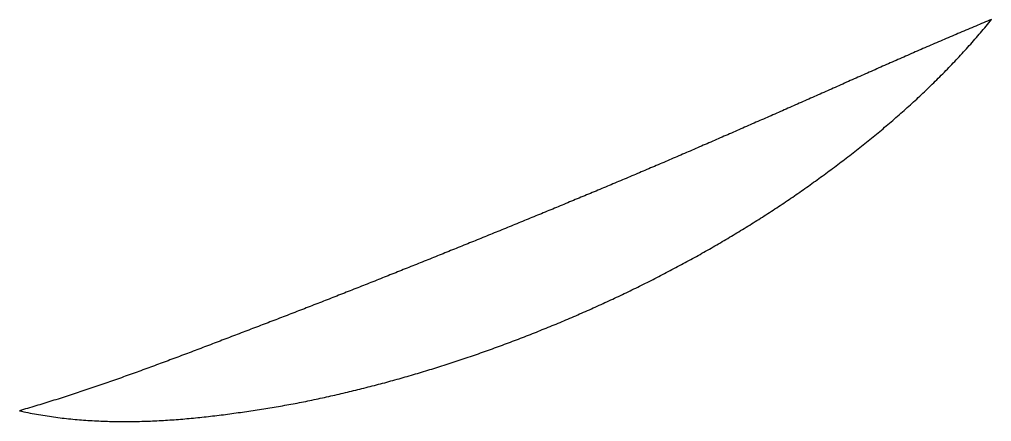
# Model space of a CAD drawing. Extents: x 5 to 105, y 2 to 136.
# Drawn here: x 63.027 to 66.737, y 41.637 to 43.173 of the extents above; entities that cross this region are included whole.
import ezdxf

# ---------------------------------------------------------------- set-up
doc = ezdxf.new("R2010")
doc.units = 0
doc.layers.get('0').update_dxf_attribs({"linetype": 'CONTINUOUS'})

msp = doc.modelspace()

# ---------------------------------------------------------------- linework, layer by layer
at = {"color": 7}
msp.add_lwpolyline([(64.8964, 42.3807), (64.8964, 42.3807)], close=True, dxfattribs=at)
for points in [[(66.7371, 43.1726, 0), (66.7295, 43.1694, 0), (66.7219, 43.1663, 0), (66.7143, 43.1631, 0), (66.7068, 43.16, 0), (66.6992, 43.1568, 0), (66.6917, 43.1537, 0), (66.6841, 43.1505, 0), (66.6766, 43.1473, 0), (66.669, 43.1442, 0), (66.6615, 43.141, 0), (66.654, 43.1378, 0), (66.6465, 43.1346, 0), (66.639, 43.1315, 0), (66.6315, 43.1283, 0), (66.624, 43.1251, 0), (66.6165, 43.1219, 0), (66.609, 43.1187, 0), (66.6016, 43.1156, 0), (66.5941, 43.1124, 0), (66.5866, 43.1092, 0), (66.5792, 43.106, 0), (66.5717, 43.1028, 0), (66.5643, 43.0996, 0), (66.5568, 43.0964, 0), (66.5494, 43.0932, 0), (66.542, 43.09, 0), (66.5346, 43.0868, 0), (66.5271, 43.0836, 0), (66.5197, 43.0804, 0), (66.5123, 43.0772, 0), (66.5049, 43.074, 0), (66.4975, 43.0708, 0), (66.4902, 43.0676, 0), (66.4828, 43.0644, 0), (66.4754, 43.0612, 0), (66.468, 43.058, 0), (66.4607, 43.0548, 0), (66.4533, 43.0515, 0), (66.4459, 43.0483, 0), (66.4386, 43.0451, 0), (66.4312, 43.0419, 0), (66.4239, 43.0387, 0), (66.4165, 43.0355, 0), (66.4092, 43.0323, 0), (66.4019, 43.029, 0), (66.3946, 43.0258, 0), (66.3872, 43.0226, 0), (66.3799, 43.0194, 0), (66.3726, 43.0162, 0), (66.3653, 43.0129, 0), (66.358, 43.0097, 0), (66.3507, 43.0065, 0), (66.3434, 43.0033, 0), (66.3361, 43.0001, 0), (66.3288, 42.9968, 0), (66.3215, 42.9936, 0), (66.3142, 42.9904, 0), (66.3069, 42.9872, 0), (66.2997, 42.984, 0), (66.2924, 42.9807, 0), (66.2851, 42.9775, 0), (66.2778, 42.9743, 0), (66.2706, 42.9711, 0), (66.2633, 42.9679, 0), (66.2561, 42.9646, 0), (66.2488, 42.9614, 0), (66.2416, 42.9582, 0), (66.2343, 42.955, 0), (66.2271, 42.9518, 0), (66.2198, 42.9485, 0), (66.2126, 42.9453, 0), (66.2053, 42.9421, 0), (66.1981, 42.9389, 0), (66.1909, 42.9357, 0), (66.1836, 42.9325, 0), (66.1764, 42.9292, 0), (66.1692, 42.926, 0), (66.1619, 42.9228, 0), (66.1547, 42.9196, 0), (66.1475, 42.9164, 0), (66.1403, 42.9132, 0), (66.1331, 42.91, 0), (66.1258, 42.9068, 0), (66.1186, 42.9036, 0), (66.1114, 42.9004, 0), (66.1042, 42.8972, 0), (66.097, 42.894, 0), (66.0898, 42.8908, 0), (66.0826, 42.8876, 0), (66.0754, 42.8844, 0), (66.0682, 42.8812, 0), (66.061, 42.878, 0), (66.0537, 42.8748, 0), (66.0465, 42.8716, 0), (66.0393, 42.8684, 0), (66.0321, 42.8652, 0), (66.0249, 42.862, 0), (66.0177, 42.8588, 0), (66.0105, 42.8557, 0), (66.0033, 42.8525, 0), (65.9962, 42.8493, 0), (65.989, 42.8461, 0), (65.9818, 42.8429, 0), (65.9746, 42.8398, 0), (65.9674, 42.8366, 0), (65.9602, 42.8334, 0), (65.953, 42.8303, 0), (65.9458, 42.8271, 0), (65.9386, 42.8239, 0), (65.9314, 42.8208, 0), (65.9242, 42.8176, 0), (65.917, 42.8145, 0), (65.9098, 42.8113, 0), (65.9026, 42.8082, 0), (65.8954, 42.805, 0), (65.8882, 42.8019, 0), (65.881, 42.7987, 0), (65.8738, 42.7956, 0), (65.8666, 42.7924, 0), (65.8594, 42.7893, 0), (65.8522, 42.7862, 0), (65.845, 42.7831, 0), (65.8378, 42.7799, 0), (65.8306, 42.7768, 0), (65.8234, 42.7737, 0), (65.8162, 42.7706, 0), (65.809, 42.7675, 0)], [(65.9646, 42.4852, 0), (65.9713, 42.4899, 0), (65.9781, 42.4945, 0), (65.9848, 42.4991, 0), (65.9915, 42.5038, 0), (65.9982, 42.5084, 0), (66.0048, 42.5131, 0), (66.0115, 42.5178, 0), (66.0182, 42.5224, 0), (66.0249, 42.5271, 0), (66.0315, 42.5318, 0), (66.0382, 42.5366, 0), (66.0448, 42.5413, 0), (66.0515, 42.546, 0), (66.0581, 42.5508, 0), (66.0647, 42.5555, 0), (66.0713, 42.5603, 0), (66.078, 42.5651, 0), (66.0846, 42.5699, 0), (66.0912, 42.5747, 0), (66.0977, 42.5795, 0), (66.1043, 42.5843, 0), (66.1109, 42.5892, 0), (66.1175, 42.594, 0), (66.124, 42.5989, 0), (66.1306, 42.6037, 0), (66.1371, 42.6086, 0), (66.1436, 42.6135, 0), (66.1502, 42.6184, 0), (66.1567, 42.6233, 0), (66.1632, 42.6283, 0), (66.1697, 42.6332, 0), (66.1762, 42.6382, 0), (66.1827, 42.6431, 0), (66.1891, 42.6481, 0), (66.1956, 42.6531, 0), (66.202, 42.6581, 0), (66.2085, 42.6631, 0), (66.2149, 42.6681, 0), (66.2214, 42.6732, 0), (66.2278, 42.6782, 0), (66.2342, 42.6833, 0), (66.2406, 42.6883, 0), (66.247, 42.6934, 0), (66.2533, 42.6985, 0), (66.2597, 42.7036, 0), (66.266, 42.7088, 0), (66.2724, 42.7139, 0), (66.2787, 42.7191, 0), (66.285, 42.7242, 0), (66.2914, 42.7294, 0), (66.2977, 42.7346, 0), (66.3039, 42.7398, 0), (66.3102, 42.745, 0), (66.3165, 42.7502, 0), (66.3228, 42.7555, 0), (66.329, 42.7607, 0), (66.3352, 42.766, 0), (66.3415, 42.7713, 0), (66.3477, 42.7766, 0), (66.3539, 42.7819, 0), (66.3601, 42.7872, 0), (66.3662, 42.7926, 0), (66.3724, 42.7979, 0), (66.3785, 42.8033, 0), (66.3847, 42.8087, 0), (66.3908, 42.8141, 0), (66.3969, 42.8195, 0), (66.403, 42.8249, 0), (66.4091, 42.8303, 0), (66.4152, 42.8358, 0), (66.4213, 42.8413, 0), (66.4273, 42.8467, 0), (66.4333, 42.8522, 0), (66.4394, 42.8577, 0), (66.4454, 42.8633, 0), (66.4514, 42.8688, 0), (66.4574, 42.8744, 0), (66.4633, 42.8799, 0), (66.4693, 42.8855, 0), (66.4752, 42.8911, 0), (66.4812, 42.8967, 0), (66.4871, 42.9024, 0), (66.493, 42.908, 0), (66.4989, 42.9137, 0), (66.5047, 42.9193, 0), (66.5106, 42.925, 0), (66.5164, 42.9307, 0), (66.5223, 42.9365, 0), (66.5281, 42.9422, 0), (66.5339, 42.948, 0), (66.5397, 42.9537, 0), (66.5454, 42.9595, 0), (66.5512, 42.9653, 0), (66.5569, 42.9711, 0), (66.5626, 42.977, 0), (66.5684, 42.9828, 0), (66.574, 42.9887, 0), (66.5797, 42.9946, 0), (66.5854, 43.0005, 0), (66.591, 43.0064, 0), (66.5967, 43.0123, 0), (66.6023, 43.0183, 0), (66.6079, 43.0242, 0), (66.6134, 43.0302, 0), (66.619, 43.0362, 0), (66.6246, 43.0422, 0), (66.6301, 43.0483, 0), (66.6356, 43.0543, 0), (66.6411, 43.0604, 0), (66.6466, 43.0665, 0), (66.652, 43.0726, 0), (66.6575, 43.0787, 0), (66.6629, 43.0848, 0), (66.6683, 43.091, 0), (66.6737, 43.0972, 0), (66.6791, 43.1033, 0), (66.6845, 43.1095, 0), (66.6898, 43.1158, 0), (66.6951, 43.122, 0), (66.7004, 43.1283, 0), (66.7057, 43.1345, 0), (66.711, 43.1408, 0), (66.7163, 43.1472, 0), (66.7215, 43.1535, 0), (66.7267, 43.1598, 0), (66.7319, 43.1662, 0), (66.7371, 43.1726, 0)], [(65.809, 42.7675, 0), (65.8018, 42.7643, 0), (65.7946, 42.7611, 0), (65.7875, 42.7579, 0), (65.7803, 42.7548, 0), (65.7731, 42.7516, 0), (65.766, 42.7484, 0), (65.7588, 42.7453, 0), (65.7516, 42.7421, 0), (65.7445, 42.7389, 0), (65.7373, 42.7358, 0), (65.7301, 42.7326, 0), (65.723, 42.7295, 0), (65.7158, 42.7263, 0), (65.7086, 42.7232, 0), (65.7015, 42.7201, 0), (65.6943, 42.7169, 0), (65.6871, 42.7138, 0), (65.6799, 42.7106, 0), (65.6728, 42.7075, 0), (65.6656, 42.7044, 0), (65.6584, 42.7013, 0), (65.6513, 42.6981, 0), (65.6441, 42.695, 0), (65.6369, 42.6919, 0), (65.6297, 42.6888, 0), (65.6226, 42.6857, 0), (65.6154, 42.6825, 0), (65.6082, 42.6794, 0), (65.601, 42.6763, 0), (65.5939, 42.6732, 0), (65.5867, 42.6701, 0), (65.5795, 42.667, 0), (65.5723, 42.6639, 0), (65.5652, 42.6608, 0), (65.558, 42.6577, 0), (65.5508, 42.6546, 0), (65.5436, 42.6515, 0), (65.5365, 42.6484, 0), (65.5293, 42.6454, 0), (65.5221, 42.6423, 0), (65.5149, 42.6392, 0), (65.5078, 42.6361, 0), (65.5006, 42.633, 0), (65.4934, 42.63, 0), (65.4862, 42.6269, 0), (65.479, 42.6238, 0), (65.4719, 42.6207, 0), (65.4647, 42.6177, 0), (65.4575, 42.6146, 0), (65.4503, 42.6115, 0), (65.4431, 42.6085, 0), (65.436, 42.6054, 0), (65.4288, 42.6024, 0), (65.4216, 42.5993, 0), (65.4144, 42.5963, 0), (65.4072, 42.5932, 0), (65.4, 42.5902, 0), (65.3929, 42.5871, 0), (65.3857, 42.5841, 0), (65.3785, 42.581, 0), (65.3713, 42.578, 0), (65.3641, 42.5749, 0), (65.3569, 42.5719, 0), (65.3498, 42.5689, 0), (65.3426, 42.5658, 0), (65.3354, 42.5628, 0), (65.3282, 42.5598, 0), (65.321, 42.5567, 0), (65.3138, 42.5537, 0), (65.3066, 42.5507, 0), (65.2994, 42.5477, 0), (65.2923, 42.5446, 0), (65.2851, 42.5416, 0), (65.2779, 42.5386, 0), (65.2707, 42.5356, 0), (65.2635, 42.5326, 0), (65.2563, 42.5295, 0), (65.2491, 42.5265, 0), (65.2419, 42.5235, 0), (65.2347, 42.5205, 0), (65.2275, 42.5175, 0), (65.2204, 42.5145, 0), (65.2132, 42.5115, 0), (65.206, 42.5085, 0), (65.1988, 42.5055, 0), (65.1916, 42.5025, 0), (65.1844, 42.4995, 0), (65.1772, 42.4965, 0), (65.17, 42.4935, 0), (65.1628, 42.4905, 0), (65.1556, 42.4875, 0), (65.1484, 42.4845, 0), (65.1412, 42.4815, 0), (65.134, 42.4786, 0), (65.1268, 42.4756, 0), (65.1196, 42.4726, 0), (65.1124, 42.4696, 0), (65.1052, 42.4666, 0), (65.098, 42.4636, 0), (65.0908, 42.4607, 0), (65.0836, 42.4577, 0), (65.0764, 42.4547, 0), (65.0693, 42.4517, 0), (65.0621, 42.4488, 0), (65.0549, 42.4458, 0), (65.0477, 42.4428, 0), (65.0405, 42.4399, 0), (65.0333, 42.4369, 0), (65.0261, 42.4339, 0), (65.0189, 42.4309, 0), (65.0116, 42.428, 0), (65.0044, 42.425, 0), (64.9972, 42.4221, 0), (64.99, 42.4191, 0), (64.9828, 42.4161, 0), (64.9756, 42.4132, 0), (64.9684, 42.4102, 0), (64.9612, 42.4073, 0), (64.954, 42.4043, 0), (64.9468, 42.4014, 0), (64.9396, 42.3984, 0), (64.9324, 42.3954, 0), (64.9252, 42.3925, 0), (64.918, 42.3895, 0), (64.9108, 42.3866, 0), (64.9036, 42.3837, 0), (64.8964, 42.3807, 0)], [(65.0527, 42.0004, 0), (65.0602, 42.0035, 0), (65.0677, 42.0066, 0), (65.0752, 42.0097, 0), (65.0827, 42.0128, 0), (65.0903, 42.016, 0), (65.0978, 42.0191, 0), (65.1053, 42.0223, 0), (65.1128, 42.0255, 0), (65.1202, 42.0287, 0), (65.1277, 42.0319, 0), (65.1352, 42.0351, 0), (65.1427, 42.0383, 0), (65.1502, 42.0415, 0), (65.1576, 42.0447, 0), (65.1651, 42.048, 0), (65.1725, 42.0513, 0), (65.18, 42.0545, 0), (65.1875, 42.0578, 0), (65.1949, 42.0611, 0), (65.2023, 42.0644, 0), (65.2098, 42.0677, 0), (65.2172, 42.0711, 0), (65.2246, 42.0744, 0), (65.232, 42.0777, 0), (65.2395, 42.0811, 0), (65.2469, 42.0845, 0), (65.2543, 42.0879, 0), (65.2617, 42.0913, 0), (65.2691, 42.0947, 0), (65.2765, 42.0981, 0), (65.2838, 42.1015, 0), (65.2912, 42.1049, 0), (65.2986, 42.1084, 0), (65.306, 42.1119, 0), (65.3133, 42.1153, 0), (65.3207, 42.1188, 0), (65.328, 42.1223, 0), (65.3354, 42.1258, 0), (65.3427, 42.1293, 0), (65.3501, 42.1329, 0), (65.3574, 42.1364, 0), (65.3647, 42.14, 0), (65.372, 42.1435, 0), (65.3794, 42.1471, 0), (65.3867, 42.1507, 0), (65.394, 42.1543, 0), (65.4013, 42.1579, 0), (65.4086, 42.1615, 0), (65.4159, 42.1652, 0), (65.4231, 42.1688, 0), (65.4304, 42.1725, 0), (65.4377, 42.1761, 0), (65.445, 42.1798, 0), (65.4522, 42.1835, 0), (65.4595, 42.1872, 0), (65.4667, 42.1909, 0), (65.474, 42.1946, 0), (65.4812, 42.1984, 0), (65.4884, 42.2021, 0), (65.4956, 42.2059, 0), (65.5029, 42.2097, 0), (65.5101, 42.2135, 0), (65.5173, 42.2173, 0), (65.5245, 42.2211, 0), (65.5317, 42.2249, 0), (65.5389, 42.2287, 0), (65.546, 42.2326, 0), (65.5532, 42.2364, 0), (65.5604, 42.2403, 0), (65.5675, 42.2442, 0), (65.5747, 42.248, 0), (65.5819, 42.2519, 0), (65.589, 42.2559, 0), (65.5961, 42.2598, 0), (65.6033, 42.2637, 0), (65.6104, 42.2677, 0), (65.6175, 42.2716, 0), (65.6246, 42.2756, 0), (65.6317, 42.2796, 0), (65.6388, 42.2836, 0), (65.6459, 42.2876, 0), (65.653, 42.2916, 0), (65.6601, 42.2957, 0), (65.6672, 42.2997, 0), (65.6742, 42.3038, 0), (65.6813, 42.3078, 0), (65.6883, 42.3119, 0), (65.6954, 42.316, 0), (65.7024, 42.3201, 0), (65.7095, 42.3242, 0), (65.7165, 42.3284, 0), (65.7235, 42.3325, 0), (65.7305, 42.3367, 0), (65.7375, 42.3408, 0), (65.7445, 42.345, 0), (65.7515, 42.3492, 0), (65.7585, 42.3534, 0), (65.7655, 42.3576, 0), (65.7724, 42.3618, 0), (65.7794, 42.3661, 0), (65.7864, 42.3703, 0), (65.7933, 42.3746, 0), (65.8002, 42.3789, 0), (65.8072, 42.3832, 0), (65.8141, 42.3875, 0), (65.821, 42.3918, 0), (65.8279, 42.3961, 0), (65.8348, 42.4005, 0), (65.8417, 42.4048, 0), (65.8486, 42.4092, 0), (65.8555, 42.4135, 0), (65.8624, 42.4179, 0), (65.8693, 42.4223, 0), (65.8761, 42.4267, 0), (65.883, 42.4312, 0), (65.8898, 42.4356, 0), (65.8967, 42.4401, 0), (65.9035, 42.4445, 0), (65.9103, 42.449, 0), (65.9171, 42.4535, 0), (65.9239, 42.458, 0), (65.9307, 42.4625, 0), (65.9375, 42.467, 0), (65.9443, 42.4716, 0), (65.9511, 42.4761, 0), (65.9579, 42.4807, 0), (65.9646, 42.4852, 0)], [(64.8964, 42.3807, 0), (64.8892, 42.3778, 0), (64.882, 42.3749, 0), (64.8748, 42.3719, 0), (64.8675, 42.369, 0), (64.8603, 42.366, 0), (64.8531, 42.3631, 0), (64.8459, 42.3602, 0), (64.8387, 42.3572, 0), (64.8315, 42.3543, 0), (64.8243, 42.3513, 0), (64.817, 42.3484, 0), (64.8098, 42.3455, 0), (64.8026, 42.3425, 0), (64.7954, 42.3396, 0), (64.7882, 42.3367, 0), (64.781, 42.3337, 0), (64.7738, 42.3308, 0), (64.7665, 42.3279, 0), (64.7593, 42.3249, 0), (64.7521, 42.322, 0), (64.7449, 42.3191, 0), (64.7377, 42.3162, 0), (64.7304, 42.3132, 0), (64.7232, 42.3103, 0), (64.716, 42.3074, 0), (64.7088, 42.3045, 0), (64.7016, 42.3015, 0), (64.6943, 42.2986, 0), (64.6871, 42.2957, 0), (64.6799, 42.2928, 0), (64.6727, 42.2899, 0), (64.6654, 42.2869, 0), (64.6582, 42.284, 0), (64.651, 42.2811, 0), (64.6438, 42.2782, 0), (64.6365, 42.2753, 0), (64.6293, 42.2724, 0), (64.6221, 42.2695, 0), (64.6149, 42.2665, 0), (64.6076, 42.2636, 0), (64.6004, 42.2607, 0), (64.5932, 42.2578, 0), (64.5859, 42.2549, 0), (64.5787, 42.252, 0), (64.5715, 42.2491, 0), (64.5642, 42.2462, 0), (64.557, 42.2433, 0), (64.5498, 42.2404, 0), (64.5425, 42.2375, 0), (64.5353, 42.2346, 0), (64.5281, 42.2317, 0), (64.5208, 42.2288, 0), (64.5136, 42.2259, 0), (64.5064, 42.223, 0), (64.4991, 42.2201, 0), (64.4919, 42.2172, 0), (64.4846, 42.2143, 0), (64.4774, 42.2114, 0), (64.4702, 42.2085, 0), (64.4629, 42.2056, 0), (64.4557, 42.2027, 0), (64.4484, 42.1998, 0), (64.4412, 42.1969, 0), (64.434, 42.1941, 0), (64.4267, 42.1912, 0), (64.4195, 42.1883, 0), (64.4122, 42.1854, 0), (64.405, 42.1825, 0), (64.3977, 42.1796, 0), (64.3905, 42.1768, 0), (64.3832, 42.1739, 0), (64.376, 42.171, 0), (64.3687, 42.1681, 0), (64.3615, 42.1652, 0), (64.3542, 42.1624, 0), (64.347, 42.1595, 0), (64.3397, 42.1566, 0), (64.3324, 42.1537, 0), (64.3252, 42.1509, 0), (64.3179, 42.148, 0), (64.3107, 42.1451, 0), (64.3034, 42.1423, 0), (64.2961, 42.1394, 0), (64.2889, 42.1365, 0), (64.2816, 42.1337, 0), (64.2744, 42.1308, 0), (64.2671, 42.128, 0), (64.2598, 42.1251, 0), (64.2526, 42.1222, 0), (64.2453, 42.1194, 0), (64.238, 42.1165, 0), (64.2308, 42.1137, 0), (64.2235, 42.1108, 0), (64.2162, 42.108, 0), (64.209, 42.1051, 0), (64.2017, 42.1023, 0), (64.1944, 42.0994, 0), (64.1871, 42.0966, 0), (64.1799, 42.0937, 0), (64.1726, 42.0909, 0), (64.1653, 42.088, 0), (64.158, 42.0852, 0), (64.1508, 42.0824, 0), (64.1435, 42.0795, 0), (64.1362, 42.0767, 0), (64.1289, 42.0739, 0), (64.1216, 42.071, 0), (64.1143, 42.0682, 0), (64.1071, 42.0654, 0), (64.0998, 42.0625, 0), (64.0925, 42.0597, 0), (64.0852, 42.0569, 0), (64.0779, 42.054, 0), (64.0706, 42.0512, 0), (64.0633, 42.0484, 0), (64.056, 42.0456, 0), (64.0487, 42.0428, 0), (64.0414, 42.0399, 0), (64.0341, 42.0371, 0), (64.0268, 42.0343, 0), (64.0195, 42.0315, 0), (64.0122, 42.0287, 0), (64.0049, 42.0259, 0), (63.9976, 42.023, 0), (63.9903, 42.0202, 0), (63.983, 42.0174, 0), (63.9757, 42.0146, 0)], [(63.9757, 42.0146, 0), (63.9684, 42.0118, 0), (63.9611, 42.009, 0), (63.9537, 42.0062, 0), (63.9464, 42.0034, 0), (63.939, 42.0006, 0), (63.9317, 41.9978, 0), (63.9244, 41.995, 0), (63.9171, 41.9922, 0), (63.9097, 41.9894, 0), (63.9024, 41.9866, 0), (63.8951, 41.9838, 0), (63.8877, 41.981, 0), (63.8804, 41.9782, 0), (63.8731, 41.9754, 0), (63.8658, 41.9726, 0), (63.8584, 41.9698, 0), (63.8511, 41.967, 0), (63.8438, 41.9642, 0), (63.8364, 41.9614, 0), (63.8291, 41.9586, 0), (63.8218, 41.9558, 0), (63.8145, 41.953, 0), (63.8071, 41.9502, 0), (63.7998, 41.9474, 0), (63.7925, 41.9446, 0), (63.7852, 41.9418, 0), (63.7778, 41.939, 0), (63.7705, 41.9362, 0), (63.7632, 41.9334, 0), (63.7558, 41.9306, 0), (63.7485, 41.9278, 0), (63.7412, 41.925, 0), (63.7338, 41.9222, 0), (63.7265, 41.9195, 0), (63.7192, 41.9167, 0), (63.7118, 41.9139, 0), (63.7045, 41.9111, 0), (63.6972, 41.9083, 0), (63.6898, 41.9055, 0), (63.6825, 41.9028, 0), (63.6751, 41.9, 0), (63.6678, 41.8972, 0), (63.6604, 41.8944, 0), (63.6531, 41.8917, 0), (63.6457, 41.8889, 0), (63.6384, 41.8861, 0), (63.631, 41.8834, 0), (63.6236, 41.8806, 0), (63.6163, 41.8779, 0), (63.6089, 41.8751, 0), (63.6015, 41.8724, 0), (63.5942, 41.8696, 0), (63.5868, 41.8669, 0), (63.5794, 41.8641, 0), (63.572, 41.8614, 0), (63.5646, 41.8587, 0), (63.5573, 41.8559, 0), (63.5499, 41.8532, 0), (63.5425, 41.8505, 0), (63.5351, 41.8478, 0), (63.5277, 41.845, 0), (63.5203, 41.8423, 0), (63.5129, 41.8396, 0), (63.5054, 41.8369, 0), (63.498, 41.8342, 0), (63.4906, 41.8315, 0), (63.4832, 41.8288, 0), (63.4758, 41.8261, 0), (63.4683, 41.8235, 0), (63.4609, 41.8208, 0), (63.4534, 41.8181, 0), (63.446, 41.8154, 0), (63.4385, 41.8128, 0), (63.4311, 41.8101, 0), (63.4236, 41.8075, 0), (63.4162, 41.8048, 0), (63.4087, 41.8022, 0), (63.4012, 41.7995, 0), (63.3937, 41.7969, 0), (63.3863, 41.7943, 0), (63.3788, 41.7916, 0), (63.3713, 41.789, 0), (63.3638, 41.7864, 0), (63.3563, 41.7838, 0), (63.3487, 41.7812, 0), (63.3412, 41.7786, 0), (63.3337, 41.776, 0), (63.3262, 41.7734, 0), (63.3186, 41.7709, 0), (63.3111, 41.7683, 0), (63.3035, 41.7657, 0), (63.296, 41.7632, 0), (63.2884, 41.7606, 0), (63.2809, 41.7581, 0), (63.2733, 41.7555, 0), (63.2657, 41.753, 0), (63.2581, 41.7505, 0), (63.2505, 41.748, 0), (63.2429, 41.7454, 0), (63.2353, 41.7429, 0), (63.2277, 41.7404, 0), (63.2201, 41.738, 0), (63.2125, 41.7355, 0), (63.2048, 41.733, 0), (63.1972, 41.7305, 0), (63.1895, 41.7281, 0), (63.1819, 41.7256, 0), (63.1742, 41.7232, 0), (63.1665, 41.7207, 0), (63.1588, 41.7183, 0), (63.1511, 41.7159, 0), (63.1435, 41.7135, 0), (63.1357, 41.7111, 0), (63.128, 41.7087, 0), (63.1203, 41.7063, 0), (63.1126, 41.7039, 0), (63.1048, 41.7015, 0), (63.0971, 41.6992, 0), (63.0893, 41.6968, 0), (63.0816, 41.6945, 0), (63.0738, 41.6921, 0), (63.066, 41.6898, 0), (63.0582, 41.6875, 0), (63.0504, 41.6852, 0), (63.0426, 41.6829, 0), (63.0348, 41.6806, 0), (63.027, 41.6783, 0)], [(64.0634, 41.7034, 0), (64.0714, 41.7049, 0), (64.0794, 41.7065, 0), (64.0874, 41.708, 0), (64.0954, 41.7096, 0), (64.1034, 41.7112, 0), (64.1114, 41.7128, 0), (64.1194, 41.7144, 0), (64.1274, 41.7161, 0), (64.1354, 41.7177, 0), (64.1434, 41.7194, 0), (64.1514, 41.721, 0), (64.1594, 41.7227, 0), (64.1674, 41.7244, 0), (64.1753, 41.7261, 0), (64.1833, 41.7279, 0), (64.1913, 41.7296, 0), (64.1992, 41.7314, 0), (64.2072, 41.7331, 0), (64.2152, 41.7349, 0), (64.2231, 41.7367, 0), (64.2311, 41.7385, 0), (64.239, 41.7403, 0), (64.247, 41.7421, 0), (64.2549, 41.744, 0), (64.2628, 41.7458, 0), (64.2708, 41.7477, 0), (64.2787, 41.7496, 0), (64.2866, 41.7515, 0), (64.2946, 41.7534, 0), (64.3025, 41.7553, 0), (64.3104, 41.7573, 0), (64.3183, 41.7592, 0), (64.3262, 41.7612, 0), (64.3341, 41.7632, 0), (64.342, 41.7651, 0), (64.3499, 41.7671, 0), (64.3578, 41.7692, 0), (64.3657, 41.7712, 0), (64.3736, 41.7732, 0), (64.3815, 41.7753, 0), (64.3894, 41.7773, 0), (64.3973, 41.7794, 0), (64.4051, 41.7815, 0), (64.413, 41.7836, 0), (64.4209, 41.7857, 0), (64.4287, 41.7878, 0), (64.4366, 41.79, 0), (64.4445, 41.7921, 0), (64.4523, 41.7943, 0), (64.4602, 41.7965, 0), (64.468, 41.7987, 0), (64.4758, 41.8009, 0), (64.4837, 41.8031, 0), (64.4915, 41.8053, 0), (64.4994, 41.8076, 0), (64.5072, 41.8098, 0), (64.515, 41.8121, 0), (64.5228, 41.8144, 0), (64.5306, 41.8167, 0), (64.5384, 41.819, 0), (64.5463, 41.8213, 0), (64.5541, 41.8236, 0), (64.5619, 41.8259, 0), (64.5697, 41.8283, 0), (64.5775, 41.8307, 0), (64.5852, 41.833, 0), (64.593, 41.8354, 0), (64.6008, 41.8378, 0), (64.6086, 41.8402, 0), (64.6164, 41.8427, 0), (64.6241, 41.8451, 0), (64.6319, 41.8476, 0), (64.6397, 41.85, 0), (64.6474, 41.8525, 0), (64.6552, 41.855, 0), (64.6629, 41.8575, 0), (64.6707, 41.86, 0), (64.6784, 41.8625, 0), (64.6861, 41.865, 0), (64.6939, 41.8676, 0), (64.7016, 41.8701, 0), (64.7093, 41.8727, 0), (64.7171, 41.8753, 0), (64.7248, 41.8779, 0), (64.7325, 41.8805, 0), (64.7402, 41.8831, 0), (64.7479, 41.8857, 0), (64.7556, 41.8884, 0), (64.7633, 41.891, 0), (64.771, 41.8937, 0), (64.7787, 41.8964, 0), (64.7864, 41.8991, 0), (64.794, 41.9018, 0), (64.8017, 41.9045, 0), (64.8094, 41.9072, 0), (64.8171, 41.9099, 0), (64.8247, 41.9127, 0), (64.8324, 41.9155, 0), (64.84, 41.9182, 0), (64.8477, 41.921, 0), (64.8553, 41.9238, 0), (64.863, 41.9266, 0), (64.8706, 41.9294, 0), (64.8783, 41.9322, 0), (64.8859, 41.9351, 0), (64.8935, 41.9379, 0), (64.9011, 41.9408, 0), (64.9088, 41.9437, 0), (64.9164, 41.9466, 0), (64.924, 41.9494, 0), (64.9316, 41.9524, 0), (64.9392, 41.9553, 0), (64.9468, 41.9582, 0), (64.9544, 41.9611, 0), (64.962, 41.9641, 0), (64.9695, 41.9671, 0), (64.9771, 41.97, 0), (64.9847, 41.973, 0), (64.9923, 41.976, 0), (64.9998, 41.979, 0), (65.0074, 41.982, 0), (65.0149, 41.9851, 0), (65.0225, 41.9881, 0), (65.03, 41.9912, 0), (65.0376, 41.9942, 0), (65.0451, 41.9973, 0), (65.0527, 42.0004, 0)], [(63.027, 41.6783, 0), (63.0351, 41.6765, 0), (63.0432, 41.6748, 0), (63.0514, 41.6731, 0), (63.0595, 41.6715, 0), (63.0676, 41.6699, 0), (63.0758, 41.6683, 0), (63.0839, 41.6668, 0), (63.0921, 41.6653, 0), (63.1003, 41.6639, 0), (63.1084, 41.6625, 0), (63.1166, 41.6611, 0), (63.1247, 41.6598, 0), (63.1329, 41.6585, 0), (63.1411, 41.6573, 0), (63.1492, 41.6561, 0), (63.1574, 41.655, 0), (63.1656, 41.6539, 0), (63.1738, 41.6528, 0), (63.182, 41.6518, 0), (63.1902, 41.6508, 0), (63.1983, 41.6498, 0), (63.2065, 41.6489, 0), (63.2147, 41.648, 0), (63.2229, 41.6472, 0), (63.2311, 41.6463, 0), (63.2393, 41.6456, 0), (63.2475, 41.6448, 0), (63.2557, 41.6441, 0), (63.2639, 41.6435, 0), (63.2721, 41.6428, 0), (63.2803, 41.6422, 0), (63.2885, 41.6417, 0), (63.2968, 41.6412, 0), (63.305, 41.6407, 0), (63.3132, 41.6402, 0), (63.3214, 41.6398, 0), (63.3296, 41.6394, 0), (63.3378, 41.639, 0), (63.346, 41.6387, 0), (63.3543, 41.6384, 0), (63.3625, 41.6382, 0), (63.3707, 41.6379, 0), (63.3789, 41.6377, 0), (63.3871, 41.6376, 0), (63.3954, 41.6374, 0), (63.4036, 41.6373, 0), (63.4118, 41.6373, 0), (63.42, 41.6372, 0), (63.4282, 41.6372, 0), (63.4365, 41.6372, 0), (63.4447, 41.6372, 0), (63.4529, 41.6373, 0), (63.4611, 41.6374, 0), (63.4694, 41.6376, 0), (63.4776, 41.6377, 0), (63.4858, 41.6379, 0), (63.494, 41.6381, 0), (63.5022, 41.6383, 0), (63.5104, 41.6386, 0), (63.5187, 41.6389, 0), (63.5269, 41.6392, 0), (63.5351, 41.6396, 0), (63.5433, 41.6399, 0), (63.5515, 41.6403, 0), (63.5597, 41.6408, 0), (63.5679, 41.6412, 0), (63.5762, 41.6417, 0), (63.5844, 41.6422, 0), (63.5926, 41.6427, 0), (63.6008, 41.6432, 0), (63.609, 41.6438, 0), (63.6172, 41.6444, 0), (63.6254, 41.645, 0), (63.6336, 41.6456, 0), (63.6418, 41.6463, 0), (63.65, 41.6469, 0), (63.6582, 41.6476, 0), (63.6664, 41.6484, 0), (63.6745, 41.6491, 0), (63.6827, 41.6499, 0), (63.6909, 41.6506, 0), (63.6991, 41.6514, 0), (63.7073, 41.6523, 0), (63.7155, 41.6531, 0), (63.7236, 41.654, 0), (63.7318, 41.6548, 0), (63.74, 41.6557, 0), (63.7481, 41.6567, 0), (63.7563, 41.6576, 0), (63.7644, 41.6585, 0), (63.7726, 41.6595, 0), (63.7807, 41.6605, 0), (63.7889, 41.6615, 0), (63.797, 41.6625, 0), (63.8052, 41.6635, 0), (63.8133, 41.6646, 0), (63.8215, 41.6657, 0), (63.8296, 41.6667, 0), (63.8377, 41.6678, 0), (63.8458, 41.6689, 0), (63.854, 41.6701, 0), (63.8621, 41.6712, 0), (63.8702, 41.6724, 0), (63.8783, 41.6735, 0), (63.8864, 41.6747, 0), (63.8945, 41.6759, 0), (63.9026, 41.6771, 0), (63.9107, 41.6783, 0), (63.9187, 41.6795, 0), (63.9268, 41.6808, 0), (63.9349, 41.682, 0), (63.943, 41.6833, 0), (63.951, 41.6846, 0), (63.9591, 41.6859, 0), (63.9671, 41.6872, 0), (63.9752, 41.6885, 0), (63.9832, 41.6898, 0), (63.9913, 41.6911, 0), (63.9993, 41.6924, 0), (64.0073, 41.6938, 0), (64.0154, 41.6951, 0), (64.0234, 41.6965, 0), (64.0314, 41.6978, 0), (64.0394, 41.6992, 0), (64.0474, 41.7006, 0), (64.0554, 41.702, 0), (64.0634, 41.7034, 0)]]:
    msp.add_polyline3d(points, dxfattribs=at)

doc.saveas('drawing.dxf')
